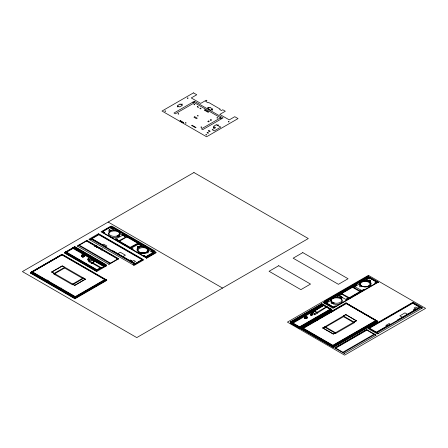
<?xml version="1.0" encoding="UTF-8"?>
<svg xmlns="http://www.w3.org/2000/svg" width="448" height="448" viewBox="0 0 448 448"><rect width="100%" height="100%" fill="white"/><g stroke="black" fill="none" stroke-linecap="round" stroke-linejoin="round"><path stroke-width="0.67" d="M65.145 252.56L65.503 251.972L97.311 270.34L96.594 271.13L64.792 252.767L64.792 253.182L96.594 271.544L106.254 265.966L106.254 265.171L74.446 246.809L74.446 247.604L106.254 265.966M299.606 327.634L299.606 328.02L331.414 309.658L331.772 309.865L331.772 310.274L299.964 328.642L290.31 323.064L290.31 322.269L322.118 303.901L322.118 304.702L290.31 323.064M333.228 346.662L333.228 346.248L377.093 320.925L345.974 302.932L301.42 328.681L301.42 329.095L333.228 347.458L377.782 321.737L377.782 321.322L345.974 302.96L345.974 303.346L377.093 321.334L333.228 346.662L302.086 328.681L302.086 328.266L333.228 346.248M377.093 321.334L377.093 320.925M83.664 256.754L83.664 256.794A1.148 0.661 0 0 1 82.09 256.749A1.148 0.661 0 0 1 82.079 255.842A1.148 0.661 0 0 1 83.653 255.78L83.653 255.735M331.352 301.711L331.167 303.24L333.805 303.128M341.841 298.491L342.031 296.962L339.388 297.074M359.895 285.236L359.705 286.759L362.348 286.653M370.384 282.01L370.574 280.487L367.931 280.594M117.354 239.971L117.835 239.971M117.83 240.061L117.354 240.055M124.242 235.995L124.723 235.995M124.718 236.085L124.258 236.102M131.169 247.946L131.65 247.946M131.645 248.041L131.174 248.041M138.057 243.97L138.538 243.97M138.538 244.054L138.057 244.054M339.668 295.03L340.15 295.03M340.133 295.142L339.668 295.114M346.562 299.012L347.043 299.012M353.489 287.056L353.97 287.056M347.038 299.102L346.578 299.118M353.965 287.146L353.5 287.157M360.377 291.032L360.858 291.032M360.836 291.144L360.388 291.133M415.565 309.579L418.953 307.58L419.25 307.754M415.576 309.574L415.582 309.562A0.762 0.442 0 0 1 415.458 309.641L414.445 310.234M310.789 314.894L311.31 314.558A0.689 0.398 0 0 1 312.144 314.882L311.802 314.944A1.053 0.61 0 0 1 311.506 314.91A0.834 0.482 0 0 0 310.755 314.922M311.31 314.558L311.31 313.376L310.789 313.673L310.789 315.039L311.192 314.95A1.092 0.633 0 0 1 311.461 314.983L311.506 314.765A1.053 0.61 0 0 0 311.802 314.804L312.155 314.726M131.617 261.139L129.959 260.366A0.935 0.543 0 0 0 129.78 260.495M104.698 265.681L105.034 266.263L73.226 247.901L73.562 247.318L104.698 265.3L104.698 265.681L105.918 264.981L105.918 264.594L74.782 246.613L64.792 252.386L96.953 270.922L96.953 270.542L65.145 252.179M30.374 272.636L62.182 254.274L106.753 280.011L106.736 280.409L74.928 298.771L30.374 273.05L30.374 272.636L74.928 298.362L106.753 280.011M64.792 252.767L65.503 252.353L97.311 270.721M73.226 247.901L65.839 252.162L65.839 251.776L96.975 269.758L100.89 267.495L100.89 267.882L96.975 270.138L96.975 269.758M73.562 247.705L74.782 246.999L74.782 246.613M33.281 273.93L33.617 273.325L44.481 279.597L44.481 280.011L31.041 272.636L31.041 272.227L62.205 254.262L62.182 254.688L30.374 273.05M32.066 272.02L61.824 254.839L105.045 279.793L105.045 279.434L75.286 296.615L32.066 271.662L32.066 272.02L75.286 296.974L105.045 279.793M64.792 253.182L74.446 247.604M31.041 272.636L62.205 254.671M77.577 246.182L78.798 245.482M79.346 245.162L86.52 241.024M89.555 239.68L90.776 238.98L134.663 264.314L133.442 265.02M89.891 239.876L91.112 239.17M91.655 238.851L98.829 234.713M91.437 239.333L91.963 239.03M92.064 239.092L92.366 238.918L105.795 246.669L106.882 246.042L103.611 244.154L102.525 244.782M94.954 245.498L94.377 245.93M83.087 278.656L64.624 267.994L64.624 267.361L54.018 273.482L51.71 271.942L62.311 265.821L85.4 279.154L74.794 285.477L72.486 284.144L72.486 284.777L83.087 278.656L83.087 278.023L85.4 279.356M51.71 272.149L62.311 266.028L64.624 267.361M122.606 233.733L123.217 233.38L113.764 227.926L113.154 228.278L110.544 226.766M98.622 248.242L100.005 247.537L99.159 247.929M61.824 290.41L62.154 289.806L73.018 296.078L73.018 296.492L44.145 280.202L44.481 279.597M123.217 234.153L122.606 234.5L123.312 234.914L123.922 234.562L141.697 244.754L142.307 244.401L151.76 249.861L151.15 250.214M54.018 273.482L54.018 274.114L64.624 267.994M44.145 280.202L44.481 280.011M100.134 248.808L99.338 248.349M105.017 246.568L105.314 246.394M47.186 280.146L47.499 280.487A0.756 0.437 60 0 1 47.208 280.129A0.756 0.437 60 0 0 47.477 280.498L47.975 280.599A0.756 0.437 60 0 1 47.684 280.622L47.706 280.61A0.756 0.437 60 0 0 47.998 280.588M47.382 280.364L47.589 280.543A0.599 0.347 60 0 1 47.382 280.426L47.499 280.297M91.644 263.34L91.644 262.87L94.59 261.167L94.59 261.638L91.644 263.34L88.827 261.716L88.827 260.529L91.773 258.832L103.835 265.798L104.149 265.614L104.485 266.577L105.034 266.263M91.946 258.933L91.963 260.109M88.827 261.716L91.773 260.014L94.59 261.638M94.472 260.389L94.483 261.565M112.554 250.919L112.857 250.746L129.786 260.518A1.103 0.638 0 0 0 129.931 260.646L130.95 261.24A1.103 0.638 0 0 0 131.118 261.33L131.247 261.324A1.058 0.61 0 0 0 131.454 261.229L131.466 261.223M117.858 253.635L120.266 252.246L125.39 255.203L122.982 256.592M61.001 288.12L61.79 288.579A1.232 0.711 0 0 1 60.934 288.249M139.143 243.281L139.754 242.928L123.922 233.789L123.312 234.142L113.764 228.693L113.154 229.046L110.208 227.343L102.127 232.008L146.014 257.348L153.546 252.997L148.764 250.236A5.796 3.343 0 0 0 147.078 248.069M61.197 288.344L61.41 288.523A0.599 0.347 60 0 1 61.197 288.4L61.314 288.277M139.754 243.701L139.143 244.048L141.697 245.526L142.307 245.174L153.759 251.72L154.98 251.014L111.759 226.061L102.127 231.622L104.367 232.915L104.726 232.714L102.816 231.61M104.698 265.3L105.918 264.594M72.486 284.144L83.087 278.023M104.149 266L103.835 266.179L103.835 265.798M96.594 270.749L106.254 265.171M91.644 262.87L101.226 268.397L104.171 266.375M108.713 264.163L109.934 263.458M110.482 263.138L117.656 259M51.71 271.942L74.794 285.275L85.4 279.154M129.545 260.383L130.295 259.952L132.182 261.038L131.432 261.47M130.62 261.951L131.141 261.649M131.757 261.66L133.818 260.467L135.509 261.442L133.442 262.634M72.688 296.268L74.928 297.562L106.064 279.586L106.064 280L74.928 297.976L72.688 296.682L73.018 296.078M151.76 250.628L151.15 250.981L154.095 252.683L155.316 251.978M72.688 296.682L73.018 296.492M134.238 263.435L134.534 263.262L131.135 261.33A1.053 0.61 0 0 1 130.973 261.251M133.106 264.824L142.05 259.666M135.184 263.984L142.358 259.846L98.493 234.517M146.35 257.953L156.005 252.375L156.005 252.79L146.35 258.367L146.35 257.953L101.08 231.818L110.734 226.24L156.005 252.375M378.33 282.184L368.67 276.612L323.406 302.747L333.06 308.319L378.33 282.184L378.33 282.598L367.646 276.433L324.43 301.381L325.651 302.086L328.261 300.58L327.65 300.227M291.861 322.778L291.53 323.355L323.338 304.993L323.002 304.416L291.861 322.392L291.861 322.778L290.64 322.073L290.64 321.686L321.782 303.71L331.772 309.478L299.964 327.841L290.31 322.269M368.866 277.138L366.257 278.645L365.646 278.292M369.751 277.648L369.415 277.838L376.589 281.977L374.685 283.08L375.038 283.287L377.283 281.994M367.825 280.493A5.796 3.343 0 0 0 364.801 280.118L364.801 280.291A5.796 3.343 0 0 1 370.412 282.246A5.796 3.343 0 0 1 369.286 285.97L369.286 286.507A5.796 3.343 0 0 0 367.461 281.159A5.796 3.343 0 0 0 359.352 284.032L353.461 287.437L352.509 286.888L360.522 291.138L361.743 290.438L353.73 286.182L338.05 295.238L346.063 299.488L349.216 297.668L341.202 293.412L342.154 293.961L336.258 297.366A5.796 3.343 0 0 0 330.814 300.513L325.528 303.559L323.764 302.54M326.81 306.998L327.141 306.807L314.748 314.759L311.802 313.062L311.802 311.875L314.748 313.578L326.81 306.611L326.81 306.998L330.725 309.26L330.725 308.874L299.583 326.85L299.583 327.236L292.41 323.092L292.41 322.711L323.551 304.73L323.551 305.116M292.41 323.092L292.079 323.674L291.53 323.355M311.802 311.875L323.882 304.926L323.882 305.312L292.079 323.674M323.865 305.301L324.201 305.105L314.619 310.962L314.619 311.438L317.559 313.135M311.802 313.062L314.619 311.438M311.623 315.336L312.144 315.039L312.144 313.858L311.623 314.154L311.623 315.336A0.689 0.398 0 0 1 310.8 315.039M299.253 327.813L331.414 309.277L331.414 309.658L331.055 309.07L299.253 327.426L299.253 327.813L299.964 328.227L331.772 309.865M301.42 329.095L346.332 303.167L346.332 303.526L303.111 328.474L303.111 328.115L332.87 345.296L376.09 320.348L376.09 320.701L332.87 345.654L303.111 328.474M317.229 320.107L317.346 320.359L317.442 319.984M331.05 312.127L331.374 312.267A0.756 0.437 -60 0 0 331.666 311.909L331.666 311.909M354.133 322.801L335.67 333.463L335.67 332.83L333.357 334.163L322.756 328.042L345.845 314.507L356.446 320.835L354.133 322.168L343.532 316.047L343.532 316.68L354.133 322.801L354.133 322.168M322.756 328.042L325.069 326.71L335.67 332.83M343.532 316.047L345.845 314.714L356.446 320.835M325.069 326.71L325.069 327.342L343.532 316.68M322.756 327.835L333.357 333.956L356.446 320.628M377.782 321.322L333.206 347.054L301.42 328.681L333.206 347.054L333.228 347.458M335.02 348.102L366.828 329.739M369.163 328.39L413.028 303.066M335.378 348.309L367.186 329.946M342.552 352.453L374.36 334.085M343.101 352.766L374.909 334.404M310.817 314.877L311.192 314.81A1.092 0.633 0 0 1 311.461 314.838M95.424 246.45L96.914 246.21L95.458 246.506M111.479 230.227L108.836 230.115L109.021 231.644M117.062 236.281L119.7 236.387L119.515 234.864M140.017 246.702L137.379 246.596L137.564 248.119M145.6 252.762L148.243 252.868L148.053 251.345M88.346 259.286L88.346 259.431A0.694 0.398 0 0 0 87.836 259.913L88.346 260.21L88.346 259.028L87.825 258.731L87.825 259.913M367.982 277.01L369.202 277.715L366.257 279.412L365.646 279.065L356.194 284.519L356.804 284.872L354.25 286.345L353.64 285.992L337.809 295.131L338.419 295.484L337.714 295.893L337.103 295.54L327.65 301L328.261 301.353L325.315 303.05L333.396 307.714L377.283 282.38L369.751 278.029L364.969 280.79A5.796 3.343 0 0 0 361.211 281.764M421.994 308.213L420.773 307.513L376.886 332.847L378.106 333.553M412.72 303.246L421.658 308.409M417.861 308.213L415.794 307.02L414.109 307.994L416.17 309.187M416.158 309.54L416.685 309.842M415.845 309.378L415.1 308.941L413.213 310.033L413.963 310.464M356.194 283.746L356.804 284.099L354.25 285.578L353.64 285.225M407.394 314.255L404.992 312.866L399.868 315.823L402.276 317.212M397.572 320.275L397.27 320.102L414.198 310.33A0.706 0.409 0 0 0 414.411 310.24A0.762 0.442 0 0 1 414.215 310.341A0.935 0.543 0 0 1 413.941 310.223L413.829 309.949L415.43 309.361A1.058 0.61 0 0 1 415.604 309.478L415.598 309.49M337.809 294.364L338.419 294.717L337.714 295.126L337.103 294.773M389.732 324.453L390.034 324.626M386.943 326.066L385.857 325.438L389.122 323.551L390.208 324.178L376.779 331.929L377.082 332.102M377.782 321.737L345.974 303.369L345.974 302.96M376.975 332.164L377.502 332.466M369.499 328.199L376.673 332.338M377.222 332.657L378.442 333.357M324.201 305.43L327.141 307.132M323.002 304.802L321.782 304.097L321.782 303.71M323.338 304.993L323.882 305.312M366.85 330.137L374.024 334.281M374.573 334.594L375.794 335.3M322.118 304.702L331.772 310.274M314.485 310.313L314.502 311.506M314.619 310.962L317.559 312.665M311.965 311.769L311.976 312.962M317.822 319.872L317.845 319.883A0.756 0.437 -60 0 1 317.554 320.242M325.069 327.342L335.67 333.463M290.64 321.686L291.861 322.392M292.41 322.711L299.583 326.85M335.714 348.118L342.888 352.257M343.431 352.576L344.652 353.282M108.17 222.051L222.533 288.075M109.659 227.276L109.99 227.466M109.323 227.466L114.61 230.518A5.796 3.343 0 0 1 120.053 233.666L125.95 237.065L126.902 236.516L118.882 240.772L115.73 238.952L123.743 234.696L139.423 243.751L131.41 248.002L130.189 247.296L138.202 243.046L137.256 243.594L143.147 246.999A5.796 3.343 0 0 1 148.12 251.675A5.796 3.343 0 0 1 138.796 252.75M97.182 246.557L96.611 247.156L97.776 246.904L97.244 247.52C100.122 246.467 95.799 248.5 97.608 246.943L96.438 247.195M86.542 240.621L118.35 258.983M99.411 248.304L100.122 248.718M86.184 240.828L117.992 259.19M79.01 244.972L110.818 263.334M78.462 245.286L110.27 263.648M104.149 265.614L73.013 247.638L73.013 248.024L72.677 247.828L72.677 248.214L104.485 266.577M94.59 261.167L104.171 266.7M89.18 259.728L88.659 259.431L88.659 258.25L89.18 258.546L89.18 259.728A0.694 0.398 0 0 1 88.637 260.215L88.514 259.874A1.053 0.61 0 0 1 88.57 259.7A0.834 0.482 0 0 0 88.553 259.269L88.519 259.42A0.834 0.482 0 0 1 88.542 259.834A1.053 0.61 0 0 0 88.508 260.014L88.614 260.204M88.827 260.529L100.89 267.495M100.89 267.882L101.226 268.397M106.736 280.409L61.824 254.481L61.824 254.839M54.018 274.114L72.486 284.777M31.041 272.227L33.281 273.521M44.145 279.793L61.824 289.996M331.257 312.066L331.262 312.077A0.599 0.347 -60 0 1 331.05 312.183M317.442 320.04L317.453 320.068A0.599 0.347 -60 0 1 317.229 320.163M83.815 256.665L83.815 256.71A1.148 0.661 0 0 0 84.067 256.34L84.067 256.189M368.67 276.612L368.67 277.021M359.352 284.032L359.352 283.265A5.796 3.343 0 0 0 360.002 285.006M332.87 345.296L332.87 345.654M314.748 313.578L314.748 314.759M306.79 316.467L306.79 317.257M306.757 317.391L306.757 317.436A1.154 0.666 0 0 1 306.678 318.349A1.154 0.666 0 0 1 305.094 318.354A1.154 0.666 0 0 1 304.993 317.442L304.993 317.397M306.606 317.307L306.606 317.352A1.154 0.666 0 0 0 305.967 317.206L305.967 317.206M305.782 317.162L305.782 317.206A1.154 0.666 0 0 0 305.155 317.352L305.155 317.307M305.015 318.265L304.97 317.514M299.964 328.227L299.964 328.642M143.147 246.999L143.147 246.226A5.796 3.343 0 0 0 140.129 246.602M138.762 252.678L138.762 252.134A5.796 3.343 0 0 0 145.214 252.784A5.796 3.343 0 0 0 148.596 249.547L148.596 249.374A5.796 3.343 0 0 1 147.946 251.115M96.594 271.13L96.594 271.544M91.773 258.832L91.773 260.014M83.826 256.726L83.815 255.83A1.148 0.661 0 0 1 84.067 256.234M82.006 254.884L82.006 255.679M75.286 296.615L75.286 296.974M74.928 297.562L74.928 297.976M74.928 298.362L74.928 298.771M65.503 251.972L65.503 252.353M62.154 289.806L62.154 290.22M61.522 288.394L61.522 288.585A0.756 0.437 60 0 0 61.813 288.562M33.617 273.325L33.617 273.739M88.446 260.232A0.857 0.493 0 0 1 88.469 259.823M88.446 260.086A0.857 0.493 0 0 1 88.469 259.683M47.97 280.622A1.232 0.711 0 0 1 47.113 280.269M61.314 288.467A0.756 0.437 60 0 1 61.023 288.109M137.676 248.192A5.796 3.343 0 0 1 140.129 246.775M119.403 234.802A5.796 3.343 0 0 1 116.95 236.219M109.133 231.706A5.796 3.343 0 0 1 111.586 230.289M145.494 252.532A5.796 3.343 0 0 1 138.712 251.933A5.796 3.343 0 0 1 137.676 248.018M362.454 286.597A5.796 3.343 0 0 1 360.002 285.18M370.278 281.91A5.796 3.343 0 0 1 369.236 285.824A5.796 3.343 0 0 1 362.454 286.423M333.917 303.066A5.796 3.343 0 0 1 331.458 301.65M339.282 297.136A5.796 3.343 0 0 1 341.734 298.553M312.178 314.983A0.857 0.493 0 0 1 311.472 314.966M312.178 314.838A0.857 0.493 0 0 1 311.472 314.826M310.755 314.776A0.834 0.482 0 0 1 311.489 314.782M317.346 320.359A0.756 0.437 -60 0 1 317.055 320.342L317.055 320.342A1.232 0.711 0 0 1 317.604 319.833M331.167 312.385A0.756 0.437 -60 0 1 330.876 312.362L330.848 312.351A1.232 0.711 0 0 1 331.425 311.853M88.502 259.633L88.497 259.661A1.092 0.633 0 0 1 88.441 259.818L88.441 259.672A1.092 0.633 0 0 0 88.502 259.521L88.502 259.633M137.906 246.333L138.578 246.394L137.911 246.305M147.213 251.709L147.885 251.765L147.213 251.692M331.52 302.081L332.192 302.103L331.531 302.053M340.827 296.705L341.499 296.716L340.827 296.705M109.2 229.762L109.872 229.785L109.206 229.734M118.502 235.133L119.174 235.155L118.507 235.105M360.231 285.505L360.903 285.561L360.231 285.505M369.538 280.134L370.21 280.19L369.544 280.106M194.006 104.681L194.83 104.731L194.023 104.636M216.983 117.897L217.806 117.947L217 117.852M109.29 231.778L109.234 232.07A5.376 3.102 0 0 0 110.415 235.43A5.376 3.102 0 0 0 116.228 236.113L116.626 236.079A5.51 3.181 0 0 0 119.157 234.618L119.207 234.394A5.376 3.102 0 0 0 118.02 231.039A5.376 3.102 0 0 0 112.213 230.35L111.709 230.384A5.51 3.181 0 0 0 109.29 231.778M138.001 248.354L137.939 248.646A5.376 3.102 0 0 0 139.126 252A5.376 3.102 0 0 0 144.939 252.689L145.337 252.655A5.51 3.181 0 0 0 147.868 251.194L147.918 250.964A5.376 3.102 0 0 0 146.731 247.61A5.376 3.102 0 0 0 140.918 246.926L140.42 246.96A5.51 3.181 0 0 0 138.001 248.354M164.92 111.042C165.334 112.067 166.219 110.426 164.92 111.042M177.464 106.613C177.873 107.638 178.758 105.991 177.464 106.613M178.069 113.826C178.478 114.85 179.362 113.21 178.069 113.826M181.664 104.188C182.073 105.207 182.958 103.566 181.664 104.188M187.421 98.056C187.83 99.081 188.714 97.434 187.421 98.056M185.455 122.881C185.864 123.9 186.749 122.259 185.455 122.881M197.562 115.758C197.977 116.782 198.862 115.136 197.562 115.758M207.894 107.548C208.303 108.567 209.188 106.926 207.894 107.548M201.018 127.075C201.426 128.1 202.311 126.459 201.018 127.075M211.865 109.838C212.279 110.863 213.164 109.217 211.865 109.838M205.946 134.725C206.354 135.75 207.239 134.109 205.946 134.725M213.506 127.411C213.914 128.436 214.799 126.795 213.506 127.411M217.666 125.009C218.075 126.034 218.96 124.387 217.666 125.009M228.463 121.71C228.872 122.73 229.757 121.089 228.463 121.71M118.966 241.506L130.183 248.091L138.202 243.46L126.806 236.914L118.966 241.506M193.486 92.865L162.014 111.037L206.573 136.763L238.045 118.591L234.763 116.698L229.247 119.879L219.794 114.425L225.31 111.238L222.757 109.766L221.446 110.522L219.582 109.446L220.175 109.105L208.718 102.491L208.124 102.833L205.615 101.382L206.926 100.626L206.22 100.218L200.704 103.404L191.257 97.944L196.767 94.763L193.486 92.865M180.074 104.048L177.386 105.605L179.693 106.938L182.386 105.381L180.074 104.048M192.875 102.127L173.986 113.03L175.33 113.809L194.219 102.9L192.875 102.127M194.337 101.282L193.133 101.976L221.9 118.586L223.104 117.891L194.337 101.282M197.596 106.613L197.238 106.82L198.167 107.358L198.526 107.15L197.596 106.613M200.211 108.125L199.853 108.332L200.782 108.87L201.141 108.662L200.211 108.125M180.415 120.652L179.889 120.954L183.165 122.847L183.691 122.545L180.415 120.652M204.96 109.816L204.389 110.146L208.102 112.291L208.678 111.966L204.96 109.816M209.938 107.442L207.698 108.73L210.342 110.258L212.582 108.965L209.938 107.442M194.768 116.771L193.962 117.236L196.437 118.67L197.249 118.199L194.768 116.771M192.08 125.244L191.677 125.479L195.653 127.775L196.056 127.54L192.08 125.244M208.544 121.022L207.749 121.481L208.438 121.884L209.238 121.419L208.544 121.022M210.918 119.655L210.118 120.114L210.806 120.512L211.607 120.053L210.918 119.655M220.298 117.958L201.41 128.862L202.754 129.64L221.642 118.737L220.298 117.958M216.227 124.785L213.416 126.409L215.611 127.674L212.156 129.668L214.25 130.878L220.819 127.086L216.227 124.785M208.936 130.536L208.27 130.917L209.535 131.65L210.202 131.264L208.936 130.536M207.581 132.418L207.032 132.737L207.984 133.286L208.533 132.966L207.581 132.418M193.945 172.53L22.4 271.572L136.763 337.596L308.302 238.554L193.945 172.53M86.901 240.414L77.241 245.991L109.049 264.354L118.703 258.782L86.901 240.414M98.521 233.705L88.861 239.282L134.131 265.418L143.786 259.846L98.521 233.705M98.851 234.315L91.325 238.661L135.206 263.995L142.738 259.65L98.851 234.315M96.174 245.319L94.679 246.182L96.174 245.319M115.59 238.986L115.231 239.187L132.91 249.396L133.269 249.189L115.59 238.986M102.396 248.914L100.901 249.777L101.438 249.564L101.562 250.158L101.534 249.57L102.43 249.592L101.528 249.514L102.396 248.914M144.133 255.461L143.774 255.668L146.014 256.962L153.546 252.616L153.21 252.42L146.037 256.564L144.133 255.461M278.729 265.714L269.074 271.286L300.882 289.649L310.537 284.077L278.729 265.714M302.803 252.61L293.149 258.188L338.414 284.323L348.074 278.746L302.803 252.61M368.418 275.352L287.414 322.118L344.596 355.135L425.6 308.364L368.418 275.352M352.509 287.302L341.202 293.826L349.227 298.458L360.534 291.934L352.509 287.302M326.194 302.792L325.864 302.982L333.396 307.328L335.636 306.04L335.278 305.833L333.368 306.93L326.194 302.792M363.821 289.352L346.142 299.561L346.5 299.762L364.174 289.559L363.821 289.352M413.028 302.243L367.758 328.378L377.418 333.95L422.682 307.815L413.028 302.243M366.47 329.532L334.667 347.894L344.322 353.472L376.13 335.11L366.47 329.532M412.692 302.848L368.81 328.182L376.337 332.534L420.224 307.194L412.692 302.848M363.244 286.446L362.74 286.412A5.51 3.181 0 0 1 360.321 285.012L360.265 284.721A5.376 3.102 0 0 1 361.452 281.366A5.376 3.102 0 0 1 367.259 280.683L367.657 280.711A5.51 3.181 0 0 1 370.188 282.173L370.238 282.402A5.376 3.102 0 0 1 369.057 285.757A5.376 3.102 0 0 1 363.244 286.446M334.533 303.022L334.029 302.988A5.51 3.181 0 0 1 331.61 301.588L331.554 301.297A5.376 3.102 0 0 1 332.741 297.942A5.376 3.102 0 0 1 338.554 297.259L338.946 297.287A5.51 3.181 0 0 1 341.477 298.749L341.533 298.978A5.376 3.102 0 0 1 340.346 302.333A5.376 3.102 0 0 1 334.533 303.022M344.07 304.416L343.734 304.226L344.07 304.83L344.07 304.416M333.206 310.688L332.87 310.498L333.206 311.102L333.206 310.688M315.526 320.897L315.196 320.701L315.526 321.306L315.526 320.897M304.662 327.169L304.326 326.978L304.662 327.583L304.662 327.169M82.242 256.844A1.232 0.711 0 0 0 84.146 256.284A1.232 0.711 0 0 0 82.359 255.612A1.232 0.711 0 0 0 82.242 256.844M82.214 256.827A1.288 0.745 0 0 0 84.202 256.245A1.288 0.745 0 0 0 82.337 255.539A1.288 0.745 0 0 0 82.214 256.827M82.214 256.032A1.288 0.745 0 0 0 84.202 255.455A1.288 0.745 0 0 0 82.337 254.75A1.288 0.745 0 0 0 82.214 256.032M111.373 237.171A5.796 3.343 0 0 0 120.064 234.27A5.796 3.343 0 0 0 111.373 231.375A5.796 3.343 0 0 0 111.373 237.171M140.196 252.706A4.838 2.794 0 0 0 147.739 250.594A4.838 2.794 0 0 0 140.795 247.878A4.838 2.794 0 0 0 140.196 252.706M362.818 286.591A4.838 2.794 0 0 0 370.076 284.172A4.838 2.794 0 0 0 362.818 281.753A4.838 2.794 0 0 0 362.818 286.591M333.698 304.018A5.796 3.343 0 0 0 342.395 301.118A5.796 3.343 0 0 0 333.698 298.222A5.796 3.343 0 0 0 333.698 304.018M305.245 318.438A1.232 0.711 0 0 0 307.115 317.839A1.232 0.711 0 0 0 305.284 317.201A1.232 0.711 0 0 0 305.245 318.438M305.217 318.416A1.288 0.745 0 0 0 307.166 317.794A1.288 0.745 0 0 0 305.256 317.134A1.288 0.745 0 0 0 305.217 318.416M305.217 317.626A1.288 0.745 0 0 0 307.166 317.005A1.288 0.745 0 0 0 305.256 316.338A1.288 0.745 0 0 0 305.217 317.626"/></g></svg>
